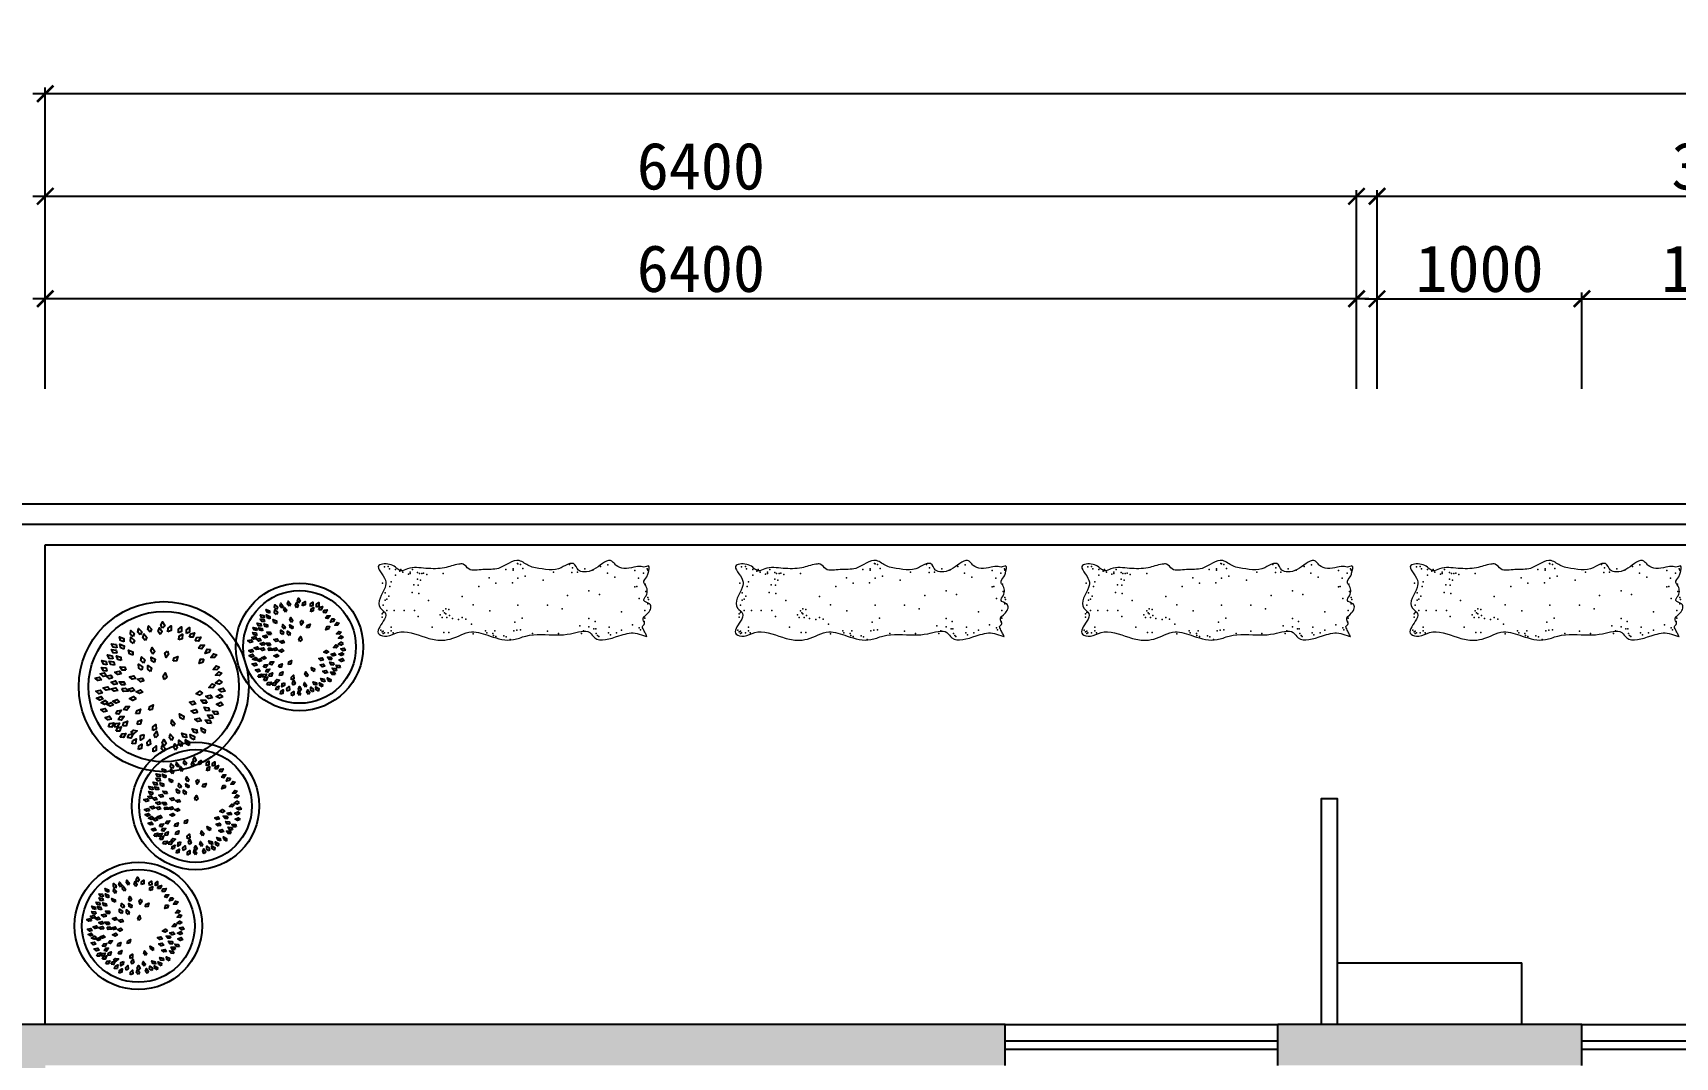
# Model space of a CAD drawing. Header units: millimetres. Extents: x -41640 to 3079702, y -5257903 to 68462.
# Drawn here: x -37632 to -29616, y 50497 to 55494 of the extents above; entities that cross this region are included whole.
import ezdxf

# ---------------------------------------------------------------- set-up
doc = ezdxf.new("R2010")
doc.units = ezdxf.units.MM
doc.header["$LTSCALE"] = 10
doc.layers.get('0').update_dxf_attribs({"color": 255})
doc.layers.get('Defpoints').update_dxf_attribs({"color": 255})
doc.layers.add('0008原建筑墙柱体', color=145, linetype='Continuous')
doc.layers.add('E-家具模块', color=230, linetype='Continuous')
doc.layers.add('LIN植物', color=102, linetype='Continuous', lineweight=5)
doc.layers.add('标注', color=250, linetype='Continuous', lineweight=0)
doc.styles.get("Standard").update_dxf_attribs({"font": ''})
doc.styles.add('邓林', font='simhei.ttf')
doc.styles.get('Standard').set_extended_font_data('SimSun')
doc.dimstyles.get("Standard").update_dxf_attribs({"dimtxt": 0.18, "dimasz": 0.18, "dimexe": 0.18, "dimexo": 0.0625, "dimgap": 0.09, "dimtad": 0, "dimtih": 1, "dimtoh": 1, "dimdec": 4, "dimzin": 0, "dimdsep": 46, "dimtxsty": 'Standard', "dimcen": 0.09, "dimadec": 0, "dimazin": 0, "dimtfac": 1, "dimtdec": 4, "dimtofl": 0, "dimtmove": 0, "dimatfit": 3, "dimfxl": 1, "dimtolj": 1, "dimtzin": 0, "dimarcsym": 0})

# ---------------------------------------------------------------- blocks, each defined once
blk = doc.blocks.new('_ArchTick')
at = {"color": 0, "linetype": 'ByBlock', "const_width": 0.15}
blk.add_lwpolyline([(-0.5, -0.5), (0.5, 0.5)], dxfattribs=at)
blk = doc.blocks.new('*D516')
at = {"color": 8, "lineweight": -2}
for p, q in [((-31111.1, 54197), (-37631.3, 54197)), ((-37571.3, 53757), (-37571.3, 54227)), ((-31171.1, 53757), (-31171.1, 54227))]:
    blk.add_line(p, q, dxfattribs=at)
at = {"layer": 'Defpoints', "color": 0, "lineweight": 30}
for p in [(-37571.3, 54197), (-37571.3, 53697, 0), (-31171.1, 53697, 0)]:
    blk.add_point(p, dxfattribs=at)
at = {"color": 8, "lineweight": -2, "xscale": 80, "yscale": 80, "zscale": 80, "rotation": 180}
blk.add_blockref('_ArchTick', (-37571.3, 54197), dxfattribs=at)
at = {"color": 8, "lineweight": -2, "xscale": 80, "yscale": 80, "zscale": 80}
blk.add_blockref('_ArchTick', (-31171.1, 54197), dxfattribs=at)
at = {"color": 45, "insert": (-34371.2, 54343.3), "char_height": 230, "attachment_point": 5, "style": '邓林', "bg_fill": 3, "box_fill_scale": 1.1, "bg_fill_color": 256, "bg_fill_true_color": 13158600, "bg_fill_transparency": 14592464}
blk.add_mtext('6400', dxfattribs=at)
blk = doc.blocks.new('_Dot')
at = {"color": 0, "linetype": 'ByBlock', "lineweight": -2}
blk.add_line((-0.5, 0), (-1, 0), dxfattribs=at)
at = {"color": 0, "linetype": 'ByBlock', "const_width": 0.5}
blk.add_lwpolyline([(-0.25, 0, 1), (0.25, 0, 1)], format="xyb", close=True, dxfattribs=at)
blk = doc.blocks.new('DOT')
at = {"color": 0, "linetype": 'ByBlock'}
blk.add_line((-0.35, 0), (-1, 0), dxfattribs=at)
at = {"color": 0, "linetype": 'ByBlock', "const_width": 0.35}
blk.add_lwpolyline([(-0.175, 0, 1), (0.175, 0, 1)], format="xyb", close=True, dxfattribs=at)
blk = doc.blocks.new('*D517')
at = {"color": 8, "lineweight": -2}
for p, q in [((-37631.3, 54697), (-31111.1, 54697)), ((-37571.3, 53757), (-37571.3, 54727)), ((-31171.1, 53757), (-31171.1, 54727))]:
    blk.add_line(p, q, dxfattribs=at)
at = {"layer": 'Defpoints', "color": 0, "lineweight": 30}
for p in [(-31171.1, 54697), (-37571.3, 53697, 0), (-31171.1, 53697, 0)]:
    blk.add_point(p, dxfattribs=at)
at = {"color": 8, "lineweight": -2, "xscale": 80, "yscale": 80, "zscale": 80, "rotation": 180}
blk.add_blockref('_ArchTick', (-37571.3, 54697), dxfattribs=at)
at = {"color": 8, "lineweight": -2, "xscale": 80, "yscale": 80, "zscale": 80}
blk.add_blockref('_ArchTick', (-31171.1, 54697), dxfattribs=at)
at = {"color": 45, "insert": (-34371.2, 54843.3), "char_height": 230, "attachment_point": 5, "style": '邓林', "bg_fill": 3, "box_fill_scale": 1.1, "bg_fill_color": 256, "bg_fill_true_color": 13158600, "bg_fill_transparency": 14599824}
blk.add_mtext('6400', dxfattribs=at)
blk = doc.blocks.new('*D518')
at = {"color": 8, "lineweight": -2}
for p, q in [((-31131.1, 54697), (-27511.1, 54697)), ((-31071.1, 53757), (-31071.1, 54727)), ((-27571.1, 53757), (-27571.1, 54727))]:
    blk.add_line(p, q, dxfattribs=at)
at = {"layer": 'Defpoints', "color": 0, "lineweight": 30}
for p in [(-27571.1, 54697), (-31071.1, 53697, 0), (-27571.1, 53697, 0)]:
    blk.add_point(p, dxfattribs=at)
at = {"color": 8, "lineweight": -2, "xscale": 80, "yscale": 80, "zscale": 80, "rotation": 180}
blk.add_blockref('_ArchTick', (-31071.1, 54697), dxfattribs=at)
at = {"color": 8, "lineweight": -2, "xscale": 80, "yscale": 80, "zscale": 80}
blk.add_blockref('_ArchTick', (-27571.1, 54697), dxfattribs=at)
at = {"color": 45, "insert": (-29321.1, 54843.3), "char_height": 230, "attachment_point": 5, "style": '邓林', "bg_fill": 3, "box_fill_scale": 1.1, "bg_fill_color": 256, "bg_fill_true_color": 13158600, "bg_fill_transparency": 5539552}
blk.add_mtext('3500', dxfattribs=at)
blk = doc.blocks.new('*D522')
at = {"color": 8, "lineweight": -2}
for p, q in [((-16261.1, 55197), (-37631.3, 55197)), ((-37571.3, 53757), (-37571.3, 55227)), ((-16321.1, 53757), (-16321.1, 55227))]:
    blk.add_line(p, q, dxfattribs=at)
at = {"layer": 'Defpoints', "color": 0, "lineweight": 30}
for p in [(-37571.3, 55197), (-37571.3, 53697, 0), (-16321.1, 53697, 0)]:
    blk.add_point(p, dxfattribs=at)
at = {"color": 8, "lineweight": -2, "xscale": 80, "yscale": 80, "zscale": 80, "rotation": 180}
blk.add_blockref('_ArchTick', (-37571.3, 55197), dxfattribs=at)
at = {"color": 8, "lineweight": -2, "xscale": 80, "yscale": 80, "zscale": 80}
blk.add_blockref('_ArchTick', (-16321.1, 55197), dxfattribs=at)
at = {"color": 45, "insert": (-26946.2, 55343.3), "char_height": 230, "attachment_point": 5, "style": '邓林', "bg_fill": 3, "box_fill_scale": 1.1, "bg_fill_color": 256, "bg_fill_true_color": 13158600, "bg_fill_transparency": 12750096}
blk.add_mtext('21250', dxfattribs=at)
blk = doc.blocks.new('*D549')
at = {"color": 8, "lineweight": -2}
for p, q in [((-31131.1, 54197), (-30011.1, 54197)), ((-31071.1, 53757), (-31071.1, 54227)), ((-30071.1, 53757), (-30071.1, 54227))]:
    blk.add_line(p, q, dxfattribs=at)
at = {"layer": 'Defpoints', "color": 0, "lineweight": 30}
for p in [(-30071.1, 54197), (-31071.1, 53697, 0), (-30071.1, 53697, 0)]:
    blk.add_point(p, dxfattribs=at)
at = {"color": 8, "lineweight": -2, "xscale": 80, "yscale": 80, "zscale": 80, "rotation": 180}
blk.add_blockref('_ArchTick', (-31071.1, 54197), dxfattribs=at)
at = {"color": 8, "lineweight": -2, "xscale": 80, "yscale": 80, "zscale": 80}
blk.add_blockref('_ArchTick', (-30071.1, 54197), dxfattribs=at)
at = {"color": 45, "insert": (-30571.1, 54343.3), "char_height": 230, "attachment_point": 5, "style": '邓林', "bg_fill": 3, "box_fill_scale": 1.1, "bg_fill_color": 256, "bg_fill_true_color": 13158600, "bg_fill_transparency": 5541100}
blk.add_mtext('1000', dxfattribs=at)
blk = doc.blocks.new('*D550')
at = {"color": 8, "lineweight": -2}
for p, q in [((-30131.1, 54197), (-28611.1, 54197)), ((-30071.1, 53757), (-30071.1, 54227)), ((-28671.1, 53757), (-28671.1, 54227))]:
    blk.add_line(p, q, dxfattribs=at)
at = {"layer": 'Defpoints', "color": 0, "lineweight": 30}
for p in [(-28671.1, 54197), (-30071.1, 53697, 0), (-28671.1, 53697, 0)]:
    blk.add_point(p, dxfattribs=at)
at = {"color": 8, "lineweight": -2, "xscale": 80, "yscale": 80, "zscale": 80, "rotation": 180}
blk.add_blockref('_ArchTick', (-30071.1, 54197), dxfattribs=at)
at = {"color": 8, "lineweight": -2, "xscale": 80, "yscale": 80, "zscale": 80}
blk.add_blockref('_ArchTick', (-28671.1, 54197), dxfattribs=at)
at = {"color": 45, "insert": (-29371.1, 54343.3), "char_height": 230, "attachment_point": 5, "style": '邓林', "bg_fill": 3, "box_fill_scale": 1.1, "bg_fill_color": 256, "bg_fill_true_color": 13158600, "bg_fill_transparency": 14704704}
blk.add_mtext('1400', dxfattribs=at)
blk = doc.blocks.new('4545y')
at = {"layer": 'LIN植物', "color": 251, "ltscale": 100}
blk.add_open_spline([(934417.6, -2456740.6), (934417.6, -2456740.6), (934417.6, -2456740.6), (934417.6, -2456740.6), (934417.6, -2456740.6), (934417.6, -2456740.6), (934409.9, -2456763.2), (934394.6, -2456807.7), (934417.8, -2456883.1), (934449.6, -2456973.4), (934378.1, -2457010.4), (934407.6, -2457088.3), (934412.3, -2457181.6), (934400.5, -2457275.9), (934443.6, -2457372.3), (934419.4, -2457459.3), (934380.7, -2457558.5), (934429.6, -2457630.3), (934437.7, -2457706.2), (934417.3, -2457784.2), (934378.9, -2457873.6), (934420.8, -2457934.3), (934407.2, -2458003.4), (934354.4, -2457962.1), (934310.9, -2457939.4), (934271.7, -2458003.9), (934210.4, -2457952), (934145.7, -2457942.3), (934082.1, -2458015.7), (934079.2, -2457924.8), (934100.2, -2457900.2), (934119.2, -2457875.6), (934093.1, -2457830.1), (934104.8, -2457762.5), (934105.5, -2457680), (934084.6, -2457628.6), (934080.1, -2457583.3), (934120.3, -2457562.9), (934102.5, -2457493.9), (934115, -2457415.4), (934051.1, -2457354), (934077.9, -2457306.8), (934093.5, -2457285.1), (934105.7, -2457227.3), (934118.7, -2457152.5), (934080.3, -2457108.9), (934078, -2457069.2), (934113.2, -2457067), (934125.8, -2457005.4), (934093, -2456965.2), (934060, -2456916), (934075.7, -2456894.4), (934094, -2456881.6), (934106.7, -2456844.4), (934098.2, -2456806), (934090.6, -2456774.1), (934100.2, -2456752.9), (934080.7, -2456722.9), (934122.1, -2456734.4), (934143.8, -2456741.3), (934163.5, -2456761.5), (934190, -2456738.7), (934219.7, -2456734.1), (934254.5, -2456766), (934265.4, -2456712.6), (934311.1, -2456729), (934333.5, -2456769.7), (934358, -2456744.9), (934369.4, -2456765.6), (934385.9, -2456756.3), (934400.3, -2456749), (934412.2, -2456743.3), (934417.6, -2456740.6)], degree=3, knots=[0, 0, 0, 0, 0, 7.118735, 14.237469, 28.474939, 56.949877, 113.899754, 224.695421, 402.774148, 464.078728, 609.579652, 712.252982, 948.95997, 1045.851429, 1226.110888, 1370.821362, 1544.484223, 1625.810986, 1736.606653, 1950.569631, 2037.401062, 2098.678517, 2221.315264, 2293.068762, 2354.373341, 2545.697732, 2610.449349, 2753.215627, 2845.126274, 2898.882043, 2937.645712, 2988.632475, 3128.464403, 3268.295154, 3380.517583, 3412.762249, 3473.587673, 3581.205943, 3699.924312, 3870.73971, 3914.075777, 3960.318129, 4011.30601, 4204.775183, 4279.450715, 4306.321074, 4376.430419, 4422.351685, 4581.075814, 4646.021125, 4672.89901, 4707.326444, 4772.271755, 4848.274751, 4902.285102, 4924.443778, 4960.270648, 5025.317244, 5059.330399, 5117.250622, 5141.299743, 5238.2572, 5284.205635, 5337.962347, 5419.350583, 5494.05423, 5528.067384, 5559.422074, 5581.596625, 5622.550323, 5656.416534, 5656.416534, 5656.416534, 5656.416534], dxfattribs=at)
at = {"layer": 'LIN植物', "color": 250, "ltscale": 100}
for p in [(934105.4, -2456739.9), (934110.1, -2456737), (934112.5, -2456796.5), (934124.3, -2456756.8), (934147.9, -2456779.5), (934176.2, -2456748.4), (934185.6, -2456788), (934188, -2456796.5), (934209.2, -2456745.5), (934237.6, -2456737), (934242.3, -2456776.7), (934247, -2456734.2), (934265.9, -2456737), (934296.6, -2456751.2), (934332, -2456751.2), (934348.5, -2456754), (934376.8, -2456776.7), (934386.3, -2456771), (934303.7, -2456858.7), (934362.7, -2456807.8), (934388.6, -2456858.7), (934086.5, -2456921), (934124.3, -2456923.8), (934143.2, -2456889.9), (934374.5, -2456915.3), (934400.4, -2456881.4), (934400.4, -2456918.2), (934409.9, -2456909.7), (934093.6, -2456955), (934105.4, -2457028.5), (934110.1, -2456991.7), (934206.9, -2457008.7), (934223.4, -2456960.6), (934334.3, -2457008.7), (934348.5, -2456980.4), (934372.1, -2457008.7), (934381.6, -2456977.6), (934381.6, -2456986.1), (934402.8, -2456974.8), (934412.2, -2456969.1), (934417, -2456963.4), (934084.2, -2457099.3), (934100.7, -2457085.1), (934119.6, -2457062.5), (934121.9, -2457088), (934367.4, -2457051.2), (934391, -2457034.2), (934402.8, -2457042.7), (934119.6, -2457172.9), (934228.1, -2457107.8), (934289.5, -2457133.3), (934402.8, -2457150.2), (934157.3, -2457221), (934273, -2457201.2), (934393.4, -2457201.2), (934084.2, -2457325.7), (934103, -2457314.4), (934138.4, -2457303.1), (934332, -2457317.2), (934386.3, -2457325.7), (934402.8, -2457269.1), (934079.4, -2457339.9), (934081.8, -2457337), (934105.4, -2457359.7), (934107.8, -2457393.6), (934110.1, -2457359.7), (934147.9, -2457337), (934169.1, -2457362.5), (934273, -2457337), (934350.9, -2457351.2), (934388.6, -2457342.7), (934391, -2457356.8), (934414.6, -2457402.1), (934419.3, -2457390.8), (934431.1, -2457373.8), (934145.5, -2457470), (934171.5, -2457438.9), (934298.9, -2457467.2), (934391, -2457444.6), (934400.4, -2457481.4), (934402.8, -2457453.1), (934412.2, -2457450.2), (934417, -2457438.9), (934185.6, -2457518.2), (934270.6, -2457543.6), (934360.3, -2457552.1), (934391, -2457487), (934405.2, -2457543.6), (934232.9, -2457594.6), (934329.6, -2457594.6), (934336.7, -2457577.6), (934339.1, -2457611.6), (934126.6, -2457682.3), (934289.5, -2457671), (934291.9, -2457656.8), (934298.9, -2457682.3), (934308.4, -2457676.6), (934313.1, -2457671), (934317.8, -2457696.5), (934320.2, -2457654), (934329.6, -2457665.3), (934329.6, -2457688), (934334.3, -2457639.9), (934398.1, -2457656.8), (934398.1, -2457679.5), (934124.3, -2457772.9), (934126.6, -2457781.4), (934131.4, -2457758.7), (934157.3, -2457787), (934251.7, -2457750.2), (934374.5, -2457733.3), (934107.8, -2457823.8), (934119.6, -2457835.1), (934121.9, -2457801.2), (934126.6, -2457792.7), (934126.6, -2457835.1), (934129, -2457843.6), (934152.6, -2457801.2), (934178.6, -2457818.2), (934180.9, -2457798.3), (934214, -2457826.6), (934218.7, -2457795.5), (934296.6, -2457815.3), (934296.6, -2457863.4), (934324.9, -2457798.3), (934093.6, -2457937), (934105.4, -2457931.4), (934107.8, -2457877.6), (934107.8, -2457903.1), (934114.8, -2457883.3), (934119.6, -2457869.1), (934133.7, -2457903.1), (934164.4, -2457922.9), (934185.6, -2457928.5), (934230.5, -2457934.2), (934296.6, -2457908.7), (934374.5, -2457922.9), (934391, -2457922.9), (934400.4, -2457914.4), (934400.4, -2457937), (934096, -2457954), (934171.5, -2457962.5), (934216.3, -2457951.2), (934244.7, -2457942.7), (934249.4, -2457951.2), (934273, -2457959.7), (934296.6, -2457942.7), (934306, -2457959.7), (934313.1, -2457965.3), (934327.3, -2457965.3), (934388.6, -2457971), (934393.4, -2457959.7), (934395.7, -2457965.3), (934400.4, -2457954), (934402.8, -2457959.7)]:
    blk.add_point(p, dxfattribs=at)
blk = doc.blocks.new('4tt')
at = {"layer": 'E-家具模块', "color": 8}
for points in [[(570828.1, -1653073.9), (570831.1, -1653090.1), (570846.8, -1653097.9), (570843.1, -1653076.9)], [(570851.8, -1653050.9), (570857, -1653066.5), (570873.6, -1653072.2), (570867.1, -1653051.8)], [(570884.7, -1653054.8), (570890.1, -1653070.4), (570906.8, -1653075.9), (570900, -1653055.6)], [(570895.3, -1653080.1), (570905, -1653093.4), (570922.6, -1653093.7), (570910.2, -1653076.3)], [(570911.1, -1653029.7), (570911.4, -1653046.2), (570925.5, -1653056.6), (570925.4, -1653035.2)], [(570955.9, -1653082.7), (570957.8, -1653066.2), (570945, -1653054.2), (570942.4, -1653075.4)], [(570944.1, -1653009.6), (570942.6, -1653026), (570955.7, -1653037.8), (570957.7, -1653016.5)], [(570981.9, -1653034.5), (570977, -1653050.3), (570987.3, -1653064.5), (570993.8, -1653044.1)], [(571011.5, -1653077.1), (571003.3, -1653091.4), (571010.2, -1653107.5), (571021, -1653089.1)], [(571013.5, -1653011.2), (571009.8, -1653027.3), (571021.1, -1653040.7), (571026.1, -1653020)], [(571057.5, -1653046.5), (571047, -1653059.2), (571051, -1653076.3), (571064.8, -1653059.9)], [(571060.5, -1653021.8), (571047.6, -1653032.1), (571048.1, -1653049.6), (571064.9, -1653036.4)], [(571087.2, -1653078.5), (571074.5, -1653089.1), (571075.3, -1653106.6), (571091.9, -1653093.1)], [(571112.9, -1653037.3), (571101.3, -1653049.1), (571104, -1653066.4), (571119, -1653051.3)], [(571136.8, -1653060), (571122.4, -1653068), (571119.9, -1653085.3), (571138.7, -1653075.2)], [(571169.9, -1653070.6), (571154.4, -1653076.1), (571149.1, -1653092.9), (571169.3, -1653085.9)], [(570770.6, -1653157.9), (570755.4, -1653151.4), (570740.2, -1653160.1), (570759.8, -1653168.7)], [(570796.6, -1653125.4), (570781.4, -1653118.9), (570766.2, -1653127.6), (570785.8, -1653136.2)], [(570789.6, -1653087.2), (570793.7, -1653103.2), (570809.9, -1653110), (570804.8, -1653089.2)], [(570811.5, -1653152.8), (570817.4, -1653168.2), (570834.2, -1653173.1), (570826.8, -1653153.1)], [(570814.6, -1653092.6), (570820, -1653108.2), (570836.7, -1653113.6), (570829.9, -1653093.3)], [(570827.8, -1653128.9), (570834.7, -1653143.9), (570851.8, -1653147.7), (570843.1, -1653128.2)], [(570854.5, -1653103.3), (570856.2, -1653119.7), (570871.1, -1653128.9), (570869.2, -1653107.6)], [(570918.2, -1653121.5), (570919.2, -1653138), (570933.8, -1653147.7), (570932.7, -1653126.4)], [(570994.2, -1653108.7), (570990.7, -1653124.8), (571002.1, -1653138.2), (571006.9, -1653117.4)], [(571082.7, -1653144), (571070.2, -1653154.8), (571071.4, -1653172.3), (571087.7, -1653158.4)], [(571152.3, -1653103.1), (571135.9, -1653104.8), (571126.8, -1653119.8), (571148.1, -1653117.8)], [(571188.6, -1653099.6), (571172.8, -1653104.5), (571166.8, -1653121), (571187.3, -1653114.9)], [(571197.2, -1653133.4), (571180.7, -1653134.2), (571170.8, -1653148.7), (571192.2, -1653147.9)], [(571232.2, -1653138.9), (571216.4, -1653143.7), (571210.3, -1653160.1), (571230.8, -1653154.2)], [(570733.7, -1653236.1), (570718.5, -1653229.7), (570703.3, -1653238.4), (570722.9, -1653247)], [(570742.5, -1653209.7), (570728.2, -1653201.4), (570712, -1653208.2), (570730.4, -1653219.1)], [(570766.2, -1653196.4), (570753.5, -1653185.9), (570736.5, -1653189.9), (570752.8, -1653203.7)], [(570794.3, -1653191.4), (570780.5, -1653182.3), (570763.9, -1653188.1), (570781.6, -1653200.1)], [(570818.3, -1653210), (570804.4, -1653201.1), (570788, -1653207.2), (570805.8, -1653218.9)], [(570843.7, -1653178.5), (570850.7, -1653193.5), (570867.8, -1653197.2), (570859, -1653177.7)], [(570891.2, -1653237.3), (570877.8, -1653227.7), (570861, -1653233), (570878.3, -1653245.5)], [(570903.3, -1653169.5), (570905.3, -1653185.9), (570920.4, -1653194.7), (570918.1, -1653173.5)], [(570959.2, -1653197.1), (570959.5, -1653213.6), (570973.7, -1653223.9), (570973.5, -1653202.6)], [(571122.7, -1653183.9), (571106.9, -1653188.7), (571100.8, -1653205.2), (571121.3, -1653199.1)], [(571181.3, -1653227.4), (571166.1, -1653220.9), (571150.9, -1653229.7), (571170.4, -1653238.2)], [(571205.2, -1653192.6), (571190, -1653186.2), (571174.8, -1653194.9), (571194.4, -1653203.5)], [(571251.4, -1653189), (571235, -1653186.5), (571222.5, -1653198.7), (571243.5, -1653202.2)], [(571256.2, -1653213.1), (571239.8, -1653211), (571227.6, -1653223.5), (571248.7, -1653226.5)], [(570718.5, -1653294.7), (570703.3, -1653288.2), (570688.1, -1653297), (570707.7, -1653305.5)], [(570764.1, -1653257.8), (570748.9, -1653251.3), (570733.7, -1653260.1), (570753.3, -1653268.6)], [(570794.6, -1653290.6), (570779.4, -1653284), (570764.1, -1653292.6), (570783.6, -1653301.3)], [(570801, -1653259.9), (570785.8, -1653253.4), (570770.6, -1653262.2), (570790.2, -1653270.7)], [(570830.1, -1653291.6), (570813.9, -1653288.5), (570800.9, -1653300.2), (570821.8, -1653304.5)], [(570818.7, -1653272.5), (570834.6, -1653276.8), (570848.5, -1653266.1), (570828, -1653260.3)], [(570878.1, -1653274.1), (570863.3, -1653266.8), (570847.6, -1653274.6), (570866.6, -1653284.3)], [(570916.3, -1653273.6), (570902.8, -1653264.2), (570886.1, -1653269.7), (570903.5, -1653282)], [(571166.1, -1653264.3), (571150.9, -1653257.8), (571135.7, -1653266.6), (571155.2, -1653275.1)], [(571215.2, -1653276.2), (571198.9, -1653273.2), (571186, -1653285.1), (571207, -1653289.1)], [(571235.6, -1653305.7), (571220.4, -1653299.2), (571205.2, -1653308), (571224.8, -1653316.5)], [(571234.1, -1653244.3), (571217.6, -1653243.1), (571206, -1653256.3), (571227.3, -1653258)], [(571275.6, -1653234.5), (571259.2, -1653232.8), (571247.2, -1653245.6), (571268.5, -1653248)], [(571290.6, -1653283.4), (571276.5, -1653274.8), (571260.2, -1653281.2), (571278.3, -1653292.5)], [(570730.4, -1653366.9), (570713.9, -1653367.6), (570703.9, -1653382), (570725.3, -1653381.3)], [(570738.1, -1653317.6), (570722.8, -1653311.2), (570707.7, -1653320.1), (570727.3, -1653328.5)], [(570736.3, -1653338.1), (570719.8, -1653337.5), (570708.7, -1653351.1), (570730, -1653352.1)], [(570767.8, -1653312.2), (570752.5, -1653305.8), (570737.4, -1653314.7), (570757, -1653323.1)], [(570765.4, -1653371.5), (570748.9, -1653371.8), (570738.6, -1653386), (570759.9, -1653385.8)], [(570803.1, -1653338.2), (570787.9, -1653331.7), (570772.7, -1653340.5), (570792.3, -1653349)], [(570821.1, -1653358.5), (570804.8, -1653356), (570792.2, -1653368.3), (570813.3, -1653371.7)], [(570872.7, -1653329.5), (570857.5, -1653323), (570842.3, -1653331.7), (570861.8, -1653340.3)], [(570892.8, -1653371.9), (570877.8, -1653378.8), (570874, -1653395.9), (570893.5, -1653387.2)], [(570911.8, -1653325.1), (570896.6, -1653318.6), (570881.4, -1653327.4), (570901, -1653335.9)], [(570934.1, -1653373.3), (570919.5, -1653381), (570916.6, -1653398.3), (570935.6, -1653388.6)], [(571002.5, -1653349.1), (570994.3, -1653363.4), (571001.3, -1653379.5), (571012, -1653361.1)], [(571188.2, -1653318.5), (571176.2, -1653307.1), (571158.9, -1653310), (571174.2, -1653324.8)], [(571238.1, -1653365.6), (571229.4, -1653351.6), (571211.9, -1653349.9), (571223, -1653368.2)], [(571266.7, -1653385.1), (571255.4, -1653373.1), (571238, -1653374.8), (571252.4, -1653390.6)], [(571281.8, -1653319.2), (571268.2, -1653309.9), (571251.6, -1653315.5), (571269.1, -1653327.7)], [(571287.7, -1653346.9), (571272.5, -1653340.5), (571257.3, -1653349.2), (571276.9, -1653357.8)], [(570752.4, -1653398.6), (570735.9, -1653398.3), (570725, -1653412.1), (570746.4, -1653412.7)], [(570761.2, -1653452.1), (570744.7, -1653452.1), (570734.2, -1653466.2), (570755.5, -1653466.3)], [(570766.2, -1653427.5), (570749.7, -1653426.6), (570738.4, -1653440), (570759.8, -1653441.4)], [(570791.7, -1653398.4), (570775.4, -1653400.6), (570766.8, -1653415.9), (570788, -1653413.2)], [(570795.1, -1653451.9), (570779, -1653455.6), (570771.9, -1653471.7), (570792.8, -1653467)], [(570840.4, -1653431.9), (570824.3, -1653435.4), (570816.9, -1653451.3), (570837.8, -1653447)], [(570894.8, -1653405.7), (570881.1, -1653414.9), (570880.1, -1653432.4), (570897.9, -1653420.7)], [(570930.2, -1653453.5), (570919, -1653465.7), (570922, -1653482.9), (570936.7, -1653467.4)], [(570944.9, -1653417), (570929.3, -1653422.4), (570924, -1653439.1), (570944.2, -1653432.3)], [(570994, -1653479.6), (571000.9, -1653464.7), (570992.7, -1653449.2), (570983.5, -1653468.4)], [(571027.2, -1653439), (571029.6, -1653455.4), (571044.9, -1653463.8), (571042.1, -1653442.7)], [(571165.3, -1653473.7), (571162.6, -1653457.4), (571147.1, -1653449.3), (571150.4, -1653470.4)], [(571242.2, -1653450.9), (571233.5, -1653436.8), (571216.1, -1653435.2), (571227.1, -1653453.5)], [(571258.5, -1653425.9), (571249.3, -1653412.3), (571231.8, -1653411.4), (571243.6, -1653429.2)], [(570788.1, -1653485.4), (570771.9, -1653488.4), (570764, -1653504.1), (570785.1, -1653500.4)], [(570826.1, -1653516.8), (570811.9, -1653525.2), (570809.9, -1653542.6), (570828.4, -1653532)], [(570831.5, -1653485.1), (570817.8, -1653494.3), (570816.8, -1653511.8), (570834.7, -1653500.1)], [(570856.1, -1653530.1), (570843.4, -1653540.6), (570844.2, -1653558.2), (570860.8, -1653544.7)], [(570883.4, -1653509.2), (570870.8, -1653519.9), (570871.8, -1653537.4), (570888.2, -1653523.7)], [(571131.7, -1653519), (571138.7, -1653533.9), (571155.9, -1653537.5), (571146.9, -1653518.1)], [(571186.6, -1653523.2), (571182.4, -1653507.3), (571166.1, -1653500.6), (571171.4, -1653521.3)], [(571219.8, -1653504.3), (571212.5, -1653489.5), (571195.3, -1653486.2), (571204.5, -1653505.5)], [(570899.4, -1653550.7), (570886.5, -1653561.1), (570887.1, -1653578.6), (570903.8, -1653565.4)], [(570947, -1653549.5), (570935.6, -1653561.5), (570938.5, -1653578.8), (570953.3, -1653563.5)], [(570952.1, -1653578.7), (570942, -1653591.8), (570946.7, -1653608.7), (570959.9, -1653591.9)], [(570979.5, -1653568.1), (570977.4, -1653584.5), (570989.9, -1653596.8), (570992.9, -1653575.7)], [(571028.2, -1653571.5), (571024.9, -1653587.7), (571036.4, -1653600.9), (571041, -1653580)], [(571036.3, -1653540.9), (571034.6, -1653557.4), (571047.3, -1653569.4), (571049.8, -1653548.2)], [(571064.7, -1653575.6), (571061.7, -1653591.8), (571073.6, -1653604.7), (571077.6, -1653583.7)], [(571081.8, -1653561.5), (571085.1, -1653577.7), (571100.9, -1653585.3), (571096.8, -1653564.3)], [(571110.8, -1653550.1), (571116, -1653565.8), (571132.6, -1653571.3), (571126, -1653551)]]:
    blk.add_lwpolyline(points, close=True, dxfattribs=at)

msp = doc.modelspace()

# ---------------------------------------------------------------- hatches: boundary and pattern name
at = {"layer": '0008原建筑墙柱体'}
h = msp.add_hatch(color=252, dxfattribs=at)
h.paths.add_polyline_path([(-32886.1, 50657), (-37811.3, 50657), (-37811.3, 49327), (-37571.3, 49327), (-37571.3, 50457), (-32886.1, 50457)])
h.paths.add_polyline_path([(-30071.1, 50657), (-31556.1, 50657), (-31556.1, 50457), (-30071.1, 50457)])

# ---------------------------------------------------------------- linework, layer by layer
at = {"color": 45}
for p, q in [((-37811.3, 53197), (-16081.1, 53197)), ((-37571.3, 52997), (-16321.1, 52997)), ((-37571.3, 50657), (-37571.3, 52997))]:
    msp.add_line(p, q, dxfattribs=at)
at = {"color": 8}
for p, q in [((-37691.3, 53097), (-16201.1, 53097)), ((-32886.1, 50537), (-31556.1, 50537)), ((-30071.1, 50537), (-28671.1, 50537))]:
    msp.add_line(p, q, dxfattribs=at)
at = {"color": 7}
for p, q in [((-32886.1, 50657), (-37811.3, 50657)), ((-32886.1, 50457), (-32886.1, 50657)), ((-30071.1, 50657), (-31556.1, 50657)), ((-31556.1, 50457), (-31556.1, 50657)), ((-30071.1, 50457), (-30071.1, 50657))]:
    msp.add_line(p, q, dxfattribs=at)
at = {"color": 45, "ltscale": 0.5}
for p, q in [((-32886.1, 50657), (-31556.1, 50657)), ((-30071.1, 50657), (-28671.1, 50657))]:
    msp.add_line(p, q, dxfattribs=at)
at = {"color": 8, "ltscale": 0.5}
for p, q in [((-32886.1, 50577), (-31556.1, 50577)), ((-30071.1, 50577), (-28671.1, 50577))]:
    msp.add_line(p, q, dxfattribs=at)
at = {"color": 45, "ltscale": 0.5}
msp.add_lwpolyline([(-31263.6, 50957), (-31263.6, 51757), (-31343.6, 51757), (-31343.6, 50657)], dxfattribs=at)
at = {"color": 7}
for points in [[(-31263.6, 50657), (-31263.6, 50957)], [(-31263.6, 50957), (-30363.6, 50957)], [(-30363.6, 50657), (-30363.6, 50957)]]:
    msp.add_lwpolyline(points, dxfattribs=at)
at = {"color": 8}
for centre, radius in [((-36330.2, 52498.6, 0), 311.1), ((-36992.9, 52304.8, 0), 414.8), ((-36838, 51722.4), 311.1), ((-37116.9, 51138), 311.1)]:
    msp.add_circle(centre, radius, dxfattribs=at)
at = {"color": 250}
for centre, radius in [((-36330.2, 52498.6, 0), 275.1), ((-36992.9, 52304.8, 0), 366.8), ((-36838, 51722.4), 275.1), ((-37116.9, 51138), 275.1)]:
    msp.add_circle(centre, radius, dxfattribs=at)

# ---------------------------------------------------------------- block references
at = {"layer": '标注', "color": 8, "xscale": 1.05599999986589, "yscale": 1.05599999986589, "zscale": 1.055999999754131, "rotation": 270}
for p in [(2559683.8, 1039294.1, 0), (2561427.2, 1039294.1, 0), (2563117.5, 1039294.1, 0), (2564720.9, 1039294.1, 0)]:
    msp.add_blockref('4545y', p, dxfattribs=at)
at = {"layer": '标注', "color": 250, "linetype": 'ByBlock', "extrusion": (0, 0, -1)}
for p, xscale, yscale, zscale, rotation in [((720751.8, -1157375.2, 0), 0.7947011255610315, 0.794701125472784, -0.794701125527455, 190.443294051238), ((949555, -1560860.3, 0), 1.059601500426579, 1.059601500630379, -1.059601500703273, 190.4432940032343), ((721259.6, -1158151.4), 0.7947011255610315, 0.794701125472784, -0.794701125527455, 190.443294051238), ((721538.5, -1158735.8), 0.7947011255610315, 0.794701125472784, -0.794701125527455, 190.443294051238)]:
    msp.add_blockref('4tt', p, dxfattribs=dict(at, xscale=xscale, yscale=yscale, zscale=zscale, rotation=rotation))

# ---------------------------------------------------------------- dimensions: what is measured, and where the dimension line sits
at = {"color": 45}
dim = msp.add_linear_dim(base=(-37571.3, 54197, 0), p1=(-31171.1, 53697), p2=(-37571.3, 53697), dimstyle='Standard', override={"dimtxt": 230, "dimasz": 80, "dimexe": 30, "dimexo": 60, "dimgap": 30, "dimtad": 1, "dimtih": 0, "dimtoh": 0, "dimdec": 0, "dimzin": 8, "dimdsep": 44, "dimtxsty": '邓林', "dimblk": 'ArchTick', "dimcen": 2.5, "dimdle": 60, "dimclrd": 8, "dimclre": 8, "dimclrt": 45, "dimtdec": 0, "dimtofl": 1, "dimtmove": 1, "dimldrblk": 'Dot', "dimfxl": 5, "dimtfill": 1, "dimtolj": 0, "dimtzin": 8}, dxfattribs=at)
dim.commit()
dim.dimension.update_dxf_attribs({"geometry": '*D516', "text_midpoint": (-34371.2, 54343.3, 0)})

# ---------------------------------------------------------------- next in the draw order: dimensions: what is measured, and where the dimension line sits
dim = msp.add_linear_dim(base=(-31171.1, 54697, 0), p1=(-37571.3, 53697), p2=(-31171.1, 53697), dimstyle='Standard', override={"dimtxt": 230, "dimasz": 80, "dimexe": 30, "dimexo": 60, "dimgap": 30, "dimtad": 1, "dimtih": 0, "dimtoh": 0, "dimdec": 0, "dimzin": 8, "dimdsep": 44, "dimtxsty": '邓林', "dimblk": 'ArchTick', "dimcen": 2.5, "dimdle": 60, "dimclrd": 8, "dimclre": 8, "dimclrt": 45, "dimtdec": 0, "dimtofl": 1, "dimtmove": 1, "dimldrblk": 'Dot', "dimfxl": 5, "dimtfill": 1, "dimtolj": 0, "dimtzin": 8}, dxfattribs=at)
dim.commit()
dim.dimension.update_dxf_attribs({"geometry": '*D517', "text_midpoint": (-34371.2, 54843.3, 0)})

# ---------------------------------------------------------------- next in the draw order: dimensions: what is measured, and where the dimension line sits
dim = msp.add_linear_dim(base=(-27571.1, 54697, 0), p1=(-31071.1, 53697), p2=(-27571.1, 53697), dimstyle='Standard', override={"dimtxt": 230, "dimasz": 80, "dimexe": 30, "dimexo": 60, "dimgap": 30, "dimtad": 1, "dimtih": 0, "dimtoh": 0, "dimdec": 0, "dimzin": 8, "dimdsep": 44, "dimtxsty": '邓林', "dimblk": 'ArchTick', "dimcen": 2.5, "dimdle": 60, "dimclrd": 8, "dimclre": 8, "dimclrt": 45, "dimtdec": 0, "dimtofl": 1, "dimtmove": 1, "dimldrblk": 'Dot', "dimfxl": 5, "dimtfill": 1, "dimtolj": 0, "dimtzin": 8}, dxfattribs=at)
dim.commit()
dim.dimension.update_dxf_attribs({"geometry": '*D518', "text_midpoint": (-29321.1, 54843.3, 0)})

# ---------------------------------------------------------------- next in the draw order: dimensions: what is measured, and where the dimension line sits
dim = msp.add_linear_dim(base=(-37571.3, 55197, 0), p1=(-16321.1, 53697), p2=(-37571.3, 53697), dimstyle='Standard', override={"dimtxt": 230, "dimasz": 80, "dimexe": 30, "dimexo": 60, "dimgap": 30, "dimtad": 1, "dimtih": 0, "dimtoh": 0, "dimdec": 0, "dimzin": 8, "dimdsep": 44, "dimtxsty": '邓林', "dimblk": 'ArchTick', "dimcen": 2.5, "dimdle": 60, "dimclrd": 8, "dimclre": 8, "dimclrt": 45, "dimtdec": 0, "dimtofl": 1, "dimtmove": 1, "dimldrblk": 'Dot', "dimfxl": 5, "dimtfill": 1, "dimtolj": 0, "dimtzin": 8}, dxfattribs=at)
dim.commit()
dim.dimension.update_dxf_attribs({"geometry": '*D522', "text_midpoint": (-26946.2, 55343.3, 0)})

# ---------------------------------------------------------------- next in the draw order: dimensions: what is measured, and where the dimension line sits
dim = msp.add_linear_dim(base=(-30071.1, 54197, 0), p1=(-31071.1, 53697), p2=(-30071.1, 53697), dimstyle='Standard', override={"dimtxt": 230, "dimasz": 80, "dimexe": 30, "dimexo": 60, "dimgap": 30, "dimtad": 1, "dimtih": 0, "dimtoh": 0, "dimdec": 0, "dimzin": 8, "dimdsep": 44, "dimtxsty": '邓林', "dimblk": 'ArchTick', "dimcen": 2.5, "dimdle": 60, "dimclrd": 8, "dimclre": 8, "dimclrt": 45, "dimtdec": 0, "dimtofl": 1, "dimtmove": 1, "dimldrblk": 'Dot', "dimfxl": 5, "dimtfill": 1, "dimtolj": 0, "dimtzin": 8}, dxfattribs=at)
dim.commit()
dim.dimension.update_dxf_attribs({"geometry": '*D549', "text_midpoint": (-30571.1, 54343.3, 0)})

# ---------------------------------------------------------------- next in the draw order: dimensions: what is measured, and where the dimension line sits
dim = msp.add_linear_dim(base=(-28671.1, 54197, 0), p1=(-30071.1, 53697), p2=(-28671.1, 53697), dimstyle='Standard', override={"dimtxt": 230, "dimasz": 80, "dimexe": 30, "dimexo": 60, "dimgap": 30, "dimtad": 1, "dimtih": 0, "dimtoh": 0, "dimdec": 0, "dimzin": 8, "dimdsep": 44, "dimtxsty": '邓林', "dimblk": 'ArchTick', "dimcen": 2.5, "dimdle": 60, "dimclrd": 8, "dimclre": 8, "dimclrt": 45, "dimtdec": 0, "dimtofl": 1, "dimtmove": 1, "dimldrblk": 'Dot', "dimfxl": 5, "dimtfill": 1, "dimtolj": 0, "dimtzin": 8}, dxfattribs=at)
dim.commit()
dim.dimension.update_dxf_attribs({"geometry": '*D550', "text_midpoint": (-29371.1, 54343.3, 0)})

doc.saveas('drawing.dxf')
